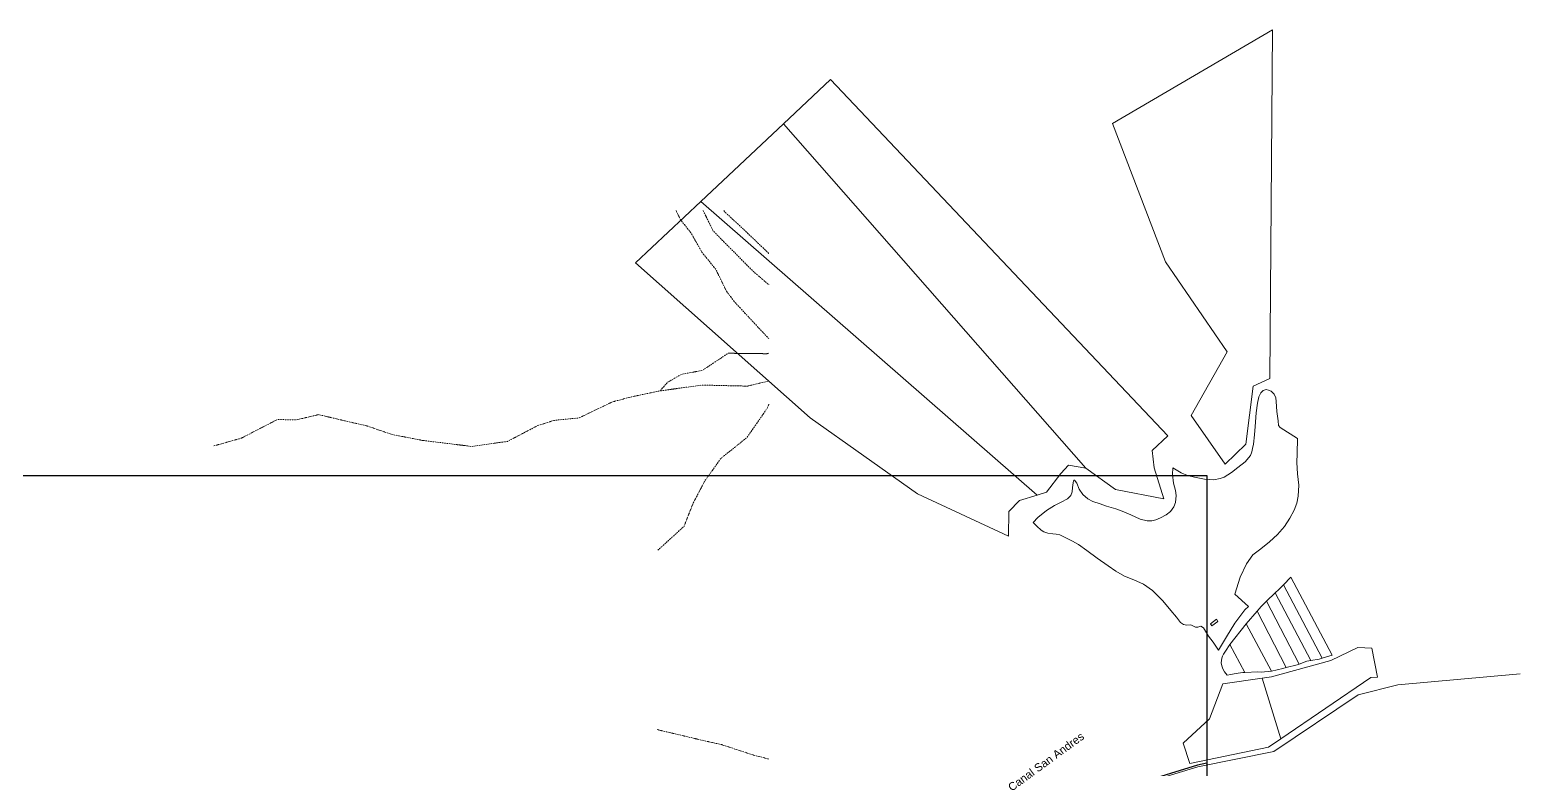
# Model space of a CAD drawing. Header units: millimetres. Extents: x 323319 to 328682, y 8609797 to 8615705.
# Drawn here: x 326957 to 328682, y 8614849 to 8615705 of the extents above; entities that cross this region are included whole.
import ezdxf

# ---------------------------------------------------------------- set-up
doc = ezdxf.new("R2010")
doc.units = ezdxf.units.MM
doc.linetypes.add('ACAD_ISO14W100', pattern=[24, 12, -3, 0, -3, 0, -3, 0, -3])
for name, color, linetype, lineweight in [('BASE CART_PARCELAS_p030B', 252, 'Continuous', 5), ('BASE CART_RIO-p030B', 8, 'Continuous', 5), ('BASE CART_Toponimia Hidrografica', 7, 'Continuous', 5), ('quebradas', 253, 'Continuous', 0)]:
    doc.layers.add(name, color=color, linetype=linetype, lineweight=lineweight)
doc.layers.add('PERIMETRICO-SECTOR A-1 PARCELA 2', color=7, linetype='Continuous')
doc.layers.add('TIT-INS', color=9, linetype='Continuous')
doc.styles.get("Standard").update_dxf_attribs({"font": 'arial.ttf'})

msp = doc.modelspace()

# ---------------------------------------------------------------- linework, layer by layer
at = {"layer": 'BASE CART_PARCELAS_p030B'}
for points in [[(328392.3, 8615301.5), (328373.1, 8615292.5), (328364.4, 8615225.6), (328340.5, 8615202.4), (328301.2, 8615258.6), (328343, 8615332.2), (328271.5, 8615436.5), (328210.3, 8615596.7), (328395.3, 8615705)], [(327829.2, 8615596), (327883.8, 8615647.4), (328274.3, 8615235), (328256.2, 8615218.1), (328258.4, 8615198.2), (328269.7, 8615162), (328213.7, 8615172.8), (328179.2, 8615197.5)], [(327829.2, 8615596), (328179.2, 8615197.5), (328159.1, 8615201.3), (328150.5, 8615191.4), (328133.6, 8615170), (328122.8, 8615166.5), (327733.8, 8615506.4)], [(327733.8, 8615506.4), (328122.8, 8615166.5), (328102.5, 8615160.1), (328090, 8615147.6), (328089.6, 8615119.1), (327984.5, 8615168.1), (327860.1, 8615255.8), (327658, 8615435.2)], [(328277.8, 8615033.1), (328268.5, 8615044), (328256.4, 8615056), (328246.1, 8615063.4), (328234.9, 8615068.3), (328224.1, 8615072.5), (328213.8, 8615078.3), (328205, 8615084.8), (328192.5, 8615093.5), (328180.5, 8615102.5), (328170.6, 8615109.2), (328163.7, 8615113.1), (328156.8, 8615116.7), (328149.2, 8615120.5), (328145.1, 8615121.1), (328141.1, 8615121.6), (328135.1, 8615122.5), (328130.8, 8615124), (328127.4, 8615125.9), (328122.4, 8615130.6), (328118.2, 8615134.8), (328123.8, 8615140.4), (328133.8, 8615148.5), (328142.9, 8615154.4), (328150.7, 8615158.4), (328157.9, 8615162.2), (328161.7, 8615166.1), (328163.5, 8615170.1), (328163.9, 8615175.4), (328164.4, 8615180.8), (328164.8, 8615183), (328165.3, 8615183.7), (328166.3, 8615183.6), (328168.8, 8615180.2), (328171.5, 8615173.3), (328175.7, 8615167), (328181.7, 8615162.1), (328187.3, 8615159), (328195.9, 8615156.3), (328203.2, 8615153.8), (328214.1, 8615150.6), (328221.3, 8615147.7), (328231.3, 8615143.5), (328242.3, 8615138.8), (328250.2, 8615136.6), (328255.7, 8615136.6), (328260.3, 8615137.8), (328265.5, 8615140.2), (328272.4, 8615143.8), (328277.4, 8615147.6), (328281.2, 8615152.8), (328283.2, 8615158.1), (328283.7, 8615166.1), (328283, 8615171.9), (328280.8, 8615180.4), (328279.7, 8615190.2), (328280, 8615198.1), (328289.4, 8615192.3), (328297.1, 8615189), (328304.9, 8615187.4), (328316.7, 8615185), (328327.5, 8615184.3), (328334.7, 8615185.6), (328339.5, 8615187.3), (328347.8, 8615192.6), (328355.1, 8615198.5), (328363.5, 8615204.9), (328369.9, 8615212.3), (328371.4, 8615216.7), (328372.3, 8615220.3), (328373.2, 8615225.6), (328374.3, 8615236.1), (328375.3, 8615245.9), (328376.4, 8615261.5), (328377.8, 8615272.9), (328379.4, 8615280.1), (328381.8, 8615285), (328384.5, 8615287.7), (328388.1, 8615288.5), (328390.6, 8615287.9), (328393.7, 8615286.8), (328397.1, 8615283.4), (328399.3, 8615278.9), (328399.6, 8615274.8), (328400.5, 8615263.4), (328401.9, 8615252.4), (328402.3, 8615247.1), (328404.2, 8615244.9), (328424.4, 8615232), (328423.8, 8615214.5), (328423.6, 8615204.4), (328424.3, 8615191), (328425.7, 8615178.1), (328425.1, 8615165.4), (328423.3, 8615157.3), (328420.5, 8615149.2), (328415.5, 8615139.7), (328409.1, 8615130.3), (328400.9, 8615120.7), (328391.7, 8615112.4), (328381.6, 8615104.3), (328372.7, 8615097.2), (328365.2, 8615086.8), (328358, 8615071.4), (328351.7, 8615051.8), (328367.6, 8615037.5), (328363.3, 8615033.6), (328351.8, 8615018.1), (328342.1, 8615002.3), (328332.8, 8614986.9), (328326.7, 8614996.1), (328321.3, 8615003.3), (328315.5, 8615012.7), (328312.3, 8615014.9), (328311.2, 8615014.4), (328309, 8615013.5), (328306, 8615013.8), (328300.7, 8615016.2), (328296.1, 8615016.1), (328292.1, 8615016.8), (328288.9, 8615019), (328284.2, 8615025.1)], [(328452.7, 8614977.6), (328408, 8615062.8), (328416.7, 8615071.4), (328464.4, 8614981.1)], [(328426, 8614971), (328388.3, 8615043.6), (328398.5, 8615053.5), (328439.7, 8614975), (328435, 8614974.3)], [(328439.7, 8614975), (328398.5, 8615053.5), (328402.5, 8615057.3), (328408, 8615062.8), (328452.7, 8614977.6), (328449.4, 8614976.6)], [(328394.2, 8614962.9), (328365, 8615017.4), (328377.5, 8615032.2), (328411, 8614966.8), (328407.1, 8614965.7)], [(328411, 8614966.8), (328377.5, 8615032.2), (328382, 8615037.5), (328388.3, 8615043.6), (328426, 8614971), (328423.8, 8614970.2)], [(328323.6, 8615017.6), (328330.4, 8615023), (328332.2, 8615020.1), (328325.2, 8615015.2)], [(328363.3, 8614961.1), (328345.9, 8614993.4), (328365, 8615017.4), (328394.2, 8614962.9), (328382, 8614961.7), (328378.2, 8614961.8)], [(328363.3, 8614961.1), (328361.1, 8614961), (328355.5, 8614960.4), (328351, 8614959.5), (328346.9, 8614958.9), (328343, 8614958), (328339.7, 8614962), (328338, 8614965.3), (328336.6, 8614968.9), (328336, 8614972.2), (328336.1, 8614975), (328336.6, 8614977.8), (328337.4, 8614980), (328338.7, 8614982.5), (328340.9, 8614985.9), (328345.9, 8614993.4)], [(328516.9, 8614955.9), (328509.1, 8614955.4), (328404.9, 8614884.4), (328383.2, 8614954.7), (328394.1, 8614956.3), (328463, 8614975.1), (328494.2, 8614990.1), (328510.2, 8614989.4)], [(328383.2, 8614954.7), (328404.9, 8614884.4), (328390.6, 8614874.7), (328299.6, 8614855.8), (328292, 8614879.5), (328322.3, 8614907.7), (328337.8, 8614948.1)]]:
    msp.add_lwpolyline(points, close=True, dxfattribs=at)
at = {"layer": 'BASE CART_RIO-p030B'}
for points in [[(328396.8, 8614869.9), (328494.3, 8614935.2), (328540.3, 8614946.8), (328682, 8614959.7)], [(328396.8, 8614869.9), (328309, 8614852.1), (328241.9, 8614831.4)]]:
    msp.add_lwpolyline(points, dxfattribs=at)
at = {"layer": 'PERIMETRICO-SECTOR A-1 PARCELA 2', "color": 6}
msp.add_lwpolyline([(323319.3, 8615189.3), (328319.3, 8615189.3), (328319.3, 8610189.3), (323319.3, 8610189.3)], close=True, dxfattribs=at)
at = {"layer": 'quebradas', "linetype": 'ACAD_ISO14W100', "ltscale": 0.1, "flags": 128}
for points in [[(327705, 8615495.7), (327710.1, 8615485.2), (327722.6, 8615469.4), (327735.1, 8615447.2), (327750.7, 8615428.2), (327763.1, 8615402.9), (327772.5, 8615390.2), (327812.5, 8615347.3)], [(327736.4, 8615495.7), (327747.7, 8615472.5), (327794, 8615425.6), (327812.5, 8615409.8)], [(327760.3, 8615495.7), (327761.5, 8615494), (327785.8, 8615471.6), (327812.5, 8615445.9)], [(327812.5, 8615330.6), (327809.9, 8615330.1), (327787.6, 8615330.4), (327774.9, 8615330.5), (327765.4, 8615330.7), (327735.4, 8615310.8), (327711.2, 8615306.2), (327695.2, 8615297), (327686.4, 8615287.1)], [(327170, 8615223.4), (327201.9, 8615232.4), (327243.4, 8615253.9), (327265.6, 8615253.6), (327291.1, 8615259.6), (327348.1, 8615246.3), (327376.6, 8615236.5), (327411.4, 8615229.8), (327468.5, 8615222.8), (327509.8, 8615228.6), (327545, 8615247), (327564.1, 8615253), (327592.7, 8615255.8), (327631, 8615274.2), (327653.3, 8615280.2), (327686.4, 8615287.1), (327735.1, 8615293.8), (327787.8, 8615292.6), (327812.5, 8615298.6)], [(327683.9, 8615102.7), (327714.2, 8615130.3), (327724.5, 8615156.6), (327738.2, 8615182.8), (327756.8, 8615208.9), (327787.1, 8615233.2), (327810.8, 8615267.6), (327812.5, 8615271.8)], [(327683, 8614895.1), (327734.6, 8614882.9), (327757.8, 8614877.7), (327794.3, 8614865.7), (327812.5, 8614861)]]:
    msp.add_lwpolyline(points, dxfattribs=at)
at = {"layer": 'TIT-INS', "ltscale": 2, "flags": 128}
msp.add_lwpolyline([(328319.3, 8614856.1), (328308.6, 8614853.9), (328241.1, 8614833.1)], dxfattribs=at)

# ---------------------------------------------------------------- texts
at = {"layer": 'BASE CART_Toponimia Hidrografica', "insert": (328093.6, 8614823.1), "char_height": 9.26, "attachment_point": 7, "rotation": 36.2}
msp.add_mtext('Canal San Andres', dxfattribs=at)

doc.saveas('drawing.dxf')
